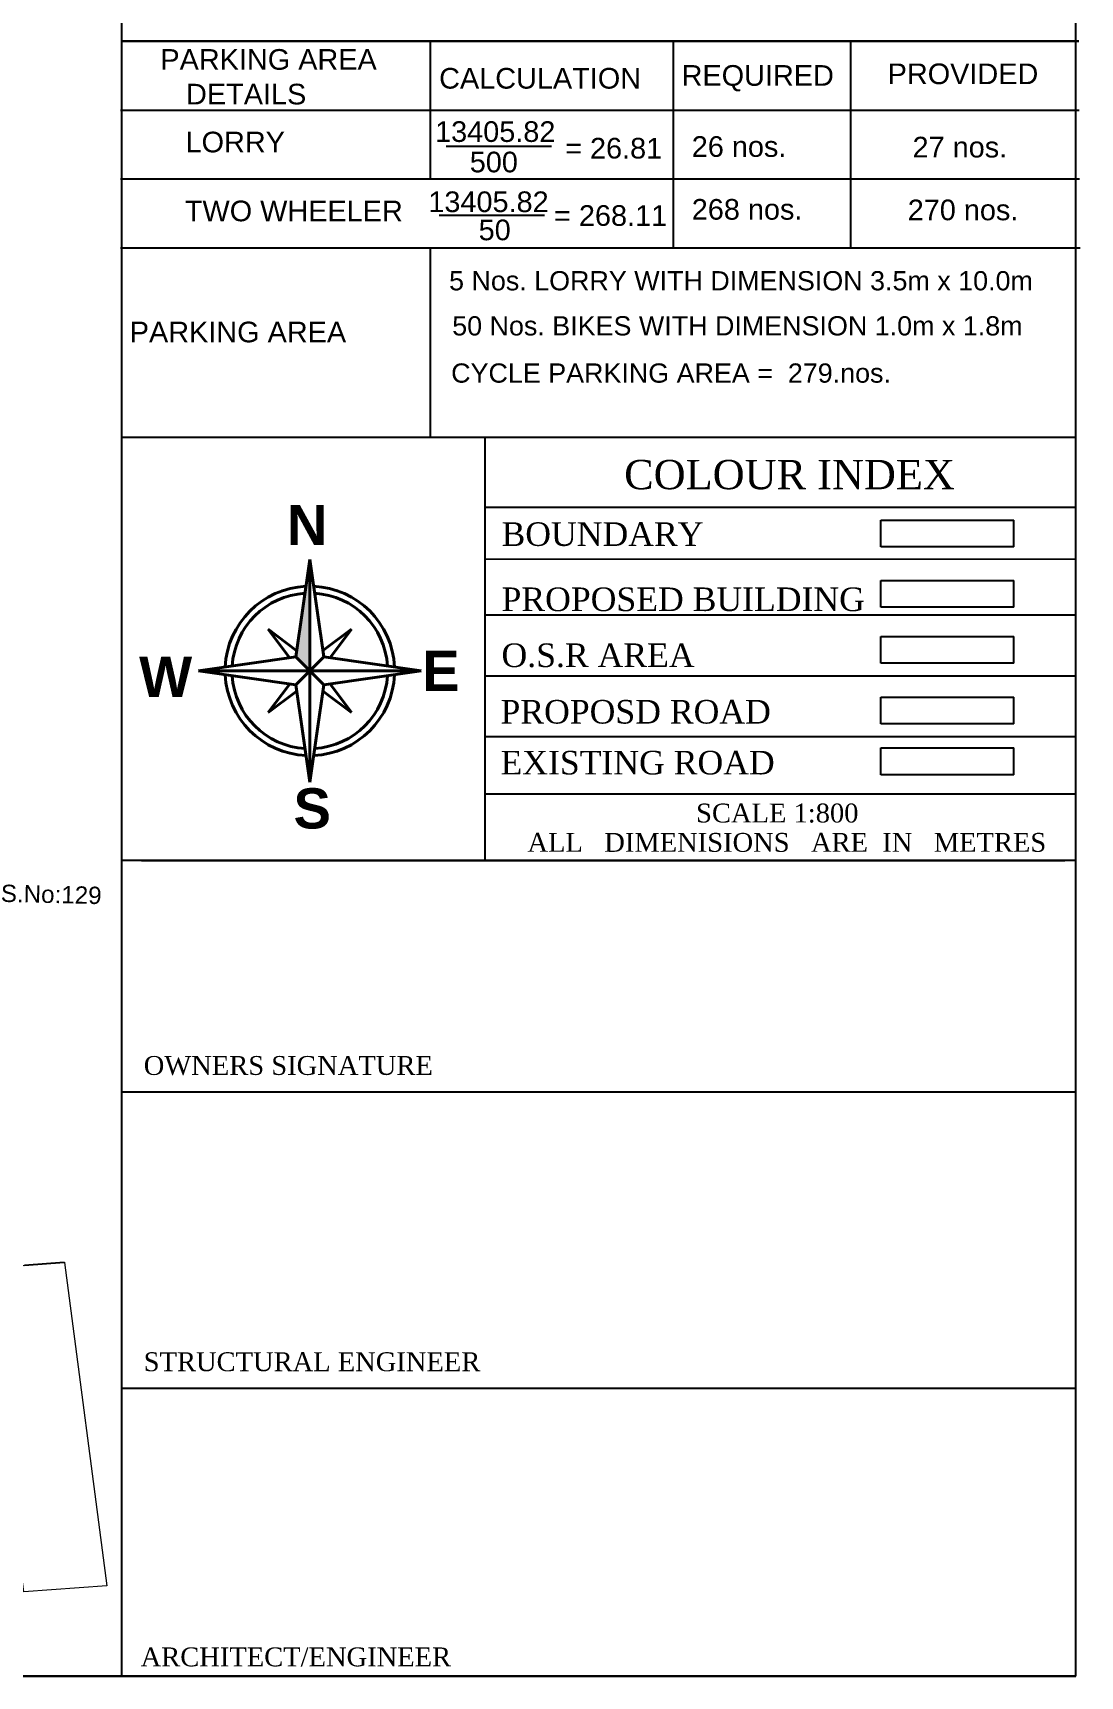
# Model space of a CAD drawing. Header units: metres. Extents: x 31037 to 31490, y -4422 to -3483.
# Drawn here: x 31335.5 to 31486.8, y -4133.4 to -3896.1 of the extents above; entities that cross this region are included whole.
import ezdxf
from ezdxf.enums import TextEntityAlignment as Align

# ---------------------------------------------------------------- set-up
doc = ezdxf.new("R2010")
doc.units = ezdxf.units.M
doc.header["$LTSCALE"] = 30
doc.header["$MEASUREMENT"] = 0
doc.header["$PDMODE"] = 34
doc.linetypes.add('DASHED2', pattern=[0.375, 0.25, -0.125])
doc.layers.get('0').update_dxf_attribs({"color": 30, "lineweight": 40})
for name, color, linetype, lineweight in [('DIM', 5, 'Continuous', 25), ('Layer3', 7, 'DASHED2', 25), ('TEXT', 11, 'Continuous', 30)]:
    doc.layers.add(name, color=color, linetype=linetype, lineweight=lineweight)
for name, color, linetype in [('JSC-A-Column', 7, 'Continuous'), ('LE', 3, 'Continuous'), ('ROAD_WIDTH', 2, 'Continuous'), ('txt', 75, 'Continuous')]:
    doc.layers.add(name, color=color, linetype=linetype)
doc.styles.add('off_name', font='arialbd.ttf')
doc.styles.add('RAM', font='dutchi.ttf')
doc.styles.get("Standard").update_dxf_attribs({"font": 'times.ttf', "height": 0.05})
doc.styles.add('style2', font='arial.ttf')
doc.dimstyles.new('Standard$0', dxfattribs={"dimtxt": 0.08, "dimasz": 0.05, "dimexe": 0.02, "dimexo": 0.05, "dimgap": 0.09, "dimtad": 0, "dimtih": 1, "dimtoh": 1, "dimzin": 0, "dimdsep": 46, "dimtxsty": 'Standard', "dimcen": 0.09, "dimclrd": 7, "dimclre": 7, "dimclrt": 7, "dimadec": 0, "dimazin": 0, "dimtfac": 1, "dimtofl": 0, "dimtmove": 0, "dimatfit": 3, "dimfxl": 0, "dimtolj": 1, "dimtzin": 0, "dimarcsym": 0})

# ---------------------------------------------------------------- blocks, each defined once
blk = doc.blocks.new('NORTH')
blk.add_hatch(color=3).paths.add_polyline_path([(-166, -166), (0, 0), (-1325, 0)])
for p, q in [((-166, 166), (0, 1325)), ((0, 0), (0, 1325)), ((0, 1325), (166, 166)), ((-249, 166), (-497, 497)), ((-497, 497), (-166, 248)), ((166, 249), (497, 497)), ((497, 497), (248, 166)), ((-1325, 0), (-166, 166)), ((-1325, 0), (0, 0)), ((0, 0), (-166, 166)), ((0, 0), (-166, -166)), ((166, 166), (0, 0)), ((0, 0), (1325, 0)), ((0, -1325), (0, 0)), ((166, -166), (0, 0)), ((166, 166), (1325, 0)), ((1325, 0), (166, -166)), ((-166, -166), (-1325, 0)), ((-497, -497), (-248, -166)), ((0, -1325), (-166, -166)), ((166, -166), (0, -1325)), ((249, -166), (497, -497)), ((-166, -249), (-497, -497)), ((497, -497), (166, -248))]:
    blk.add_line(p, q)
at = {"extrusion": (0, 0, -1)}
for major_axis, start_param, end_param in [((0, 1008), -1.525951, -0.045532), ((0, 1008), 0.044821, 1.52524), ((0, 926), -1.509249, -0.062245), ((0, 926), 0.061512, 1.508516), ((0, 1008), 3.186429, 4.666848), ((0, 926), 3.203139, 4.650143), ((0, 1008), 1.615627, 3.096046), ((0, 926), 1.632329, 3.079332)]:
    blk.add_ellipse((0, 0), major_axis=major_axis, ratio=1, start_param=start_param, end_param=end_param, dxfattribs=at)
blk = doc.blocks.new('*D141')
at = {"layer": 'Defpoints', "color": 0, "lineweight": 5}
for p in [(31328.13, -4074.54), (31340.1, -4073.64), (31340.1, -4073.64)]:
    blk.add_point(p, dxfattribs=at)
at = {"layer": 'ROAD_WIDTH', "color": 1, "lineweight": -2}
for p, q in [((31328.13, -4074.54), (31328.13, -4074.52)), ((31328.18, -4074.54), (31333.9, -4074.11)), ((31340.05, -4073.65), (31334.33, -4074.08)), ((31340.1, -4073.64), (31340.1, -4073.62))]:
    blk.add_line(p, q, dxfattribs=at)
at = {"layer": 'ROAD_WIDTH', "color": 1, "lineweight": 5}
for points in [[(31328.18, -4074.53), (31328.18, -4074.55), (31328.13, -4074.54)], [(31340.05, -4073.64), (31340.05, -4073.65), (31340.1, -4073.64)]]:
    blk.add_solid(points, dxfattribs=at)
at = {"layer": 'ROAD_WIDTH', "color": 1, "lineweight": 5, "insert": (31334.12, -4074.09), "char_height": 0.08, "attachment_point": 5}
blk.add_mtext('\\A1;12.00', dxfattribs=at)

msp = doc.modelspace()

# ---------------------------------------------------------------- linework, layer by layer
at = {"layer": 'DIM', "color": 0, "lineweight": 25}
for p, q in [((31348.35733, -3482.831), (31348.35733, -4133.39656)), ((31486.18085, -4133.39657), (31486.18085, -3482.831)), ((31348.46916, -3954.47348), (31481.85523, -3954.47349)), ((31348.46916, -3954.47348), (31481.85523, -3954.47349)), ((31348.46916, -3954.47348), (31481.85523, -3954.47349)), ((31348.46916, -3954.47348), (31486.18085, -3954.47349)), ((31400.86821, -4015.6083), (31400.86821, -3954.47349)), ((31486.18085, -4133.39656), (31036.8944, -4133.39656)), ((31486.18085, -4133.39656), (31036.8944, -4133.39656)), ((31486.18085, -4133.39656), (31036.8944, -4133.39656)), ((31486.18085, -4133.39656), (31036.8944, -4133.39656)), ((31036.8944, -4133.39656), (31486.18085, -4133.39656))]:
    msp.add_line(p, q, dxfattribs=at)
at = {"layer": 'JSC-A-Column', "color": 0, "linetype": 'ByBlock', "lineweight": 25}
msp.add_line((31427.99507, -3897.2581), (31427.99507, -3927.11127), dxfattribs=at)
at = {"layer": 'JSC-A-Column', "color": 0, "lineweight": 25}
for p, q in [((31453.64371, -3897.26641), (31453.64371, -3927.11127)), ((31348.16863, -3907.20916), (31486.64949, -3907.20916)), ((31348.16863, -3917.16021), (31486.69751, -3917.16021)), ((31348.16863, -3927.11127), (31481.5547, -3927.11127)), ((31348.46926, -3927.11127), (31481.85533, -3927.11127)), ((31348.46926, -3927.11127), (31486.79354, -3927.11127))]:
    msp.add_line(p, q, dxfattribs=at)
at = {"layer": 'Layer3', "color": 0, "linetype": 'ByBlock', "lineweight": 25}
for p, q in [((31486.18085, -3964.61035), (31400.89736, -3964.6198)), ((31486.18085, -3964.61035), (31400.89736, -3964.6198)), ((31486.18085, -3964.61035), (31400.89736, -3964.6198)), ((31486.18085, -3964.61035), (31400.89736, -3964.6198)), ((31458.00091, -3966.42984), (31477.20869, -3966.42984)), ((31458.00091, -3970.29621), (31458.00091, -3966.42984)), ((31458.00091, -3966.42984), (31477.20869, -3966.42984)), ((31458.00091, -3970.29621), (31458.00091, -3966.42984)), ((31458.00091, -3966.42984), (31477.20869, -3966.42984)), ((31458.00091, -3970.29621), (31458.00091, -3966.42984)), ((31458.00091, -3966.42984), (31477.20869, -3966.42984)), ((31458.00091, -3970.29621), (31458.00091, -3966.42984)), ((31477.20869, -3970.29621), (31477.20869, -3966.42984)), ((31477.20869, -3970.29621), (31477.20869, -3966.42984)), ((31477.20869, -3970.29621), (31477.20869, -3966.42984)), ((31477.20869, -3970.29621), (31477.20869, -3966.42984)), ((31477.20869, -3970.29621), (31458.00091, -3970.29621)), ((31477.20869, -3970.29621), (31458.00091, -3970.29621)), ((31477.20869, -3970.29621), (31458.00091, -3970.29621)), ((31477.20869, -3970.29621), (31458.00091, -3970.29621)), ((31486.18085, -3972.09469), (31400.89736, -3972.10431)), ((31486.18085, -3972.09469), (31400.89736, -3972.10431)), ((31486.18085, -3972.09469), (31400.89736, -3972.10431)), ((31486.18085, -3972.09469), (31400.89736, -3972.10431)), ((31458.00079, -3975.14442), (31477.20857, -3975.14442)), ((31458.00079, -3979.01079), (31458.00079, -3975.14442)), ((31458.00079, -3975.14442), (31477.20857, -3975.14442)), ((31458.00079, -3979.01079), (31458.00079, -3975.14442)), ((31458.00079, -3975.14442), (31477.20857, -3975.14442)), ((31458.00079, -3979.01079), (31458.00079, -3975.14442)), ((31458.00079, -3975.14442), (31477.20857, -3975.14442)), ((31458.00079, -3979.01079), (31458.00079, -3975.14442)), ((31477.20857, -3979.01079), (31477.20857, -3975.14442)), ((31477.20857, -3979.01079), (31477.20857, -3975.14442)), ((31477.20857, -3979.01079), (31477.20857, -3975.14442)), ((31477.20857, -3979.01079), (31477.20857, -3975.14442)), ((31477.20857, -3979.01079), (31458.00079, -3979.01079)), ((31477.20857, -3979.01079), (31458.00079, -3979.01079)), ((31477.20857, -3979.01079), (31458.00079, -3979.01079)), ((31477.20857, -3979.01079), (31458.00079, -3979.01079)), ((31486.18085, -3980.17437), (31400.89736, -3980.18399)), ((31486.18085, -3980.17437), (31400.89736, -3980.18399)), ((31486.18085, -3980.17437), (31400.89736, -3980.18399)), ((31486.18085, -3980.17437), (31400.89736, -3980.18399)), ((31458.00079, -3983.22409), (31477.20857, -3983.22409)), ((31458.00079, -3987.09046), (31458.00079, -3983.22409)), ((31458.00079, -3983.22409), (31477.20857, -3983.22409)), ((31458.00079, -3987.09046), (31458.00079, -3983.22409)), ((31458.00079, -3983.22409), (31477.20857, -3983.22409)), ((31458.00079, -3987.09046), (31458.00079, -3983.22409)), ((31458.00079, -3983.22409), (31477.20857, -3983.22409)), ((31458.00079, -3987.09046), (31458.00079, -3983.22409)), ((31477.20857, -3987.09046), (31477.20857, -3983.22409)), ((31477.20857, -3987.09046), (31477.20857, -3983.22409)), ((31477.20857, -3987.09046), (31477.20857, -3983.22409)), ((31477.20857, -3987.09046), (31477.20857, -3983.22409)), ((31477.20857, -3987.09046), (31458.00079, -3987.09046)), ((31477.20857, -3987.09046), (31458.00079, -3987.09046)), ((31477.20857, -3987.09046), (31458.00079, -3987.09046)), ((31477.20857, -3987.09046), (31458.00079, -3987.09046)), ((31486.21061, -3988.99172), (31400.92711, -3988.99069)), ((31486.21061, -3988.99172), (31400.92711, -3988.99069)), ((31486.21061, -3988.99172), (31400.92711, -3988.99069)), ((31486.21061, -3988.99172), (31400.92711, -3988.99069)), ((31458.03032, -3991.99651), (31477.23811, -3991.99651)), ((31458.03032, -3995.86288), (31458.03032, -3991.99651)), ((31458.03032, -3991.99651), (31477.23811, -3991.99651)), ((31458.03032, -3995.86288), (31458.03032, -3991.99651)), ((31458.03032, -3991.99651), (31477.23811, -3991.99651)), ((31458.03032, -3995.86288), (31458.03032, -3991.99651)), ((31458.03032, -3991.99651), (31477.23811, -3991.99651)), ((31458.03032, -3995.86288), (31458.03032, -3991.99651)), ((31477.23811, -3995.86288), (31477.23811, -3991.99651)), ((31477.23811, -3995.86288), (31477.23811, -3991.99651)), ((31477.23811, -3995.86288), (31477.23811, -3991.99651)), ((31477.23811, -3995.86288), (31477.23811, -3991.99651)), ((31477.23811, -3995.86288), (31458.03032, -3995.86288)), ((31477.23811, -3995.86288), (31458.03032, -3995.86288)), ((31477.23811, -3995.86288), (31458.03032, -3995.86288)), ((31477.23811, -3995.86288), (31458.03032, -3995.86288)), ((31486.21061, -3997.73094), (31400.92711, -3997.72991)), ((31486.21061, -3997.73094), (31400.92711, -3997.72991)), ((31486.21061, -3997.73094), (31400.92711, -3997.72991)), ((31458.03032, -3999.34736), (31477.23811, -3999.34736)), ((31458.03032, -4003.21373), (31458.03032, -3999.34736)), ((31458.03032, -3999.34736), (31477.23811, -3999.34736)), ((31458.03032, -4003.21373), (31458.03032, -3999.34736)), ((31458.03032, -3999.34736), (31477.23811, -3999.34736)), ((31458.03032, -4003.21373), (31458.03032, -3999.34736)), ((31458.03032, -3999.34736), (31477.23811, -3999.34736)), ((31458.03032, -4003.21373), (31458.03032, -3999.34736)), ((31477.23811, -4003.21373), (31477.23811, -3999.34736)), ((31477.23811, -4003.21373), (31477.23811, -3999.34736)), ((31477.23811, -4003.21373), (31477.23811, -3999.34736)), ((31477.23811, -4003.21373), (31477.23811, -3999.34736)), ((31477.23811, -4003.21373), (31458.03032, -4003.21373)), ((31477.23811, -4003.21373), (31458.03032, -4003.21373)), ((31477.23811, -4003.21373), (31458.03032, -4003.21373)), ((31477.23811, -4003.21373), (31458.03032, -4003.21373)), ((31486.18085, -4006.02305), (31400.89736, -4006.02201)), ((31485.98828, -4015.6099), (31348.32758, -4015.60825)), ((31485.98828, -4015.6099), (31348.32758, -4015.60825)), ((31485.98828, -4015.6099), (31348.32758, -4015.60825)), ((31485.98828, -4015.6099), (31348.32758, -4015.60825)), ((31351.21835, -4015.60829), (31484.60442, -4015.60987)), ((31351.21835, -4015.60829), (31484.60442, -4015.60987)), ((31351.21835, -4015.60829), (31484.60442, -4015.60987)), ((31351.21835, -4015.60829), (31484.60442, -4015.60987)), ((31351.21835, -4015.6083), (31484.60442, -4015.6083)), ((31351.21835, -4015.6083), (31484.60442, -4015.6083)), ((31351.21835, -4015.6083), (31484.60442, -4015.6083)), ((31351.21835, -4015.6083), (31484.60442, -4015.6083)), ((31486.12127, -4015.60934), (31400.83766, -4015.6083)), ((31486.12127, -4015.60934), (31400.83766, -4015.6083)), ((31486.12127, -4015.60934), (31400.83766, -4015.6083)), ((31486.12127, -4015.60934), (31400.83766, -4015.6083))]:
    msp.add_line(p, q, dxfattribs=at)
at = {"layer": 'ROAD_WIDTH', "color": 1, "lineweight": 5}
msp.add_lwpolyline([(31328.13266, -4074.54095), (31340.09901, -4073.64282), (31346.2058, -4120.37547), (31334.23628, -4121.23021)], close=True, dxfattribs=at)
at = {"layer": 'txt', "color": 0, "lineweight": 25}
for p, q in [((31348.43861, -3897.2581), (31486.60147, -3897.2581)), ((31348.43861, -3897.2581), (31486.60147, -3897.2581)), ((31348.43861, -3897.2581), (31486.60147, -3897.2581)), ((31348.43861, -3897.2581), (31486.60147, -3897.2581)), ((31486.60147, -3897.2581), (31348.44464, -3897.2581)), ((31486.60147, -3897.2581), (31348.44464, -3897.2581)), ((31486.60147, -3897.2581), (31348.44464, -3897.2581)), ((31486.60147, -3897.2581), (31348.44464, -3897.2581)), ((31392.9167, -3897.2581), (31392.9167, -3917.16021)), ((31348.43861, -3907.20916), (31486.64949, -3907.20916)), ((31395.22135, -3912.45083), (31410.4219, -3912.45083)), ((31395.22135, -3912.45083), (31410.4219, -3912.45083)), ((31395.22135, -3912.45083), (31410.4219, -3912.45083)), ((31395.22135, -3912.45083), (31410.4219, -3912.45083)), ((31348.43861, -3917.16021), (31486.69751, -3917.16021)), ((31394.23505, -3922.39474), (31409.43559, -3922.39474)), ((31394.23505, -3922.39474), (31409.43559, -3922.39474)), ((31394.23505, -3922.39474), (31409.43559, -3922.39474)), ((31394.23505, -3922.39474), (31409.43559, -3922.39474)), ((31348.43861, -3927.11127), (31481.85514, -3927.11127)), ((31348.43861, -3927.11127), (31481.85514, -3927.11127)), ((31348.43861, -3927.11127), (31481.85514, -3927.11127)), ((31348.43861, -3927.11127), (31481.85514, -3927.11127)), ((31348.73924, -3927.11127), (31482.15577, -3927.11127)), ((31348.73924, -3927.11127), (31482.15577, -3927.11127)), ((31348.73924, -3927.11127), (31482.15577, -3927.11127)), ((31348.73924, -3927.11127), (31482.15577, -3927.11127)), ((31348.73924, -3927.11127), (31486.74552, -3927.11127)), ((31392.91679, -3927.11127), (31392.91679, -3954.47349)), ((31392.91679, -3933.04509), (31392.91679, -3954.47349)), ((31392.91679, -3933.04509), (31392.91679, -3954.47349)), ((31392.91679, -3933.04509), (31392.91679, -3954.47349)), ((31348.35733, -4049.02139), (31486.18085, -4049.00868)), ((31348.35733, -4049.02139), (31486.18085, -4049.00868)), ((31348.35733, -4049.02139), (31486.18085, -4049.00868)), ((31348.35733, -4049.02139), (31486.18085, -4049.00868)), ((31348.35733, -4091.809), (31486.18085, -4091.79507)), ((31348.35733, -4091.809), (31486.18085, -4091.79507)), ((31348.35733, -4091.809), (31486.18085, -4091.79507)), ((31348.35733, -4091.809), (31486.18085, -4091.79507))]:
    msp.add_line(p, q, dxfattribs=at)

# ---------------------------------------------------------------- block references
at = {"color": 0, "lineweight": 25, "xscale": 0.0121369665253744, "yscale": 0.0121369665253744, "zscale": 0.0121369665253744, "rotation": 270}
msp.add_blockref('NORTH', (31375.53687, -3988.21327), dxfattribs=at)
msp.add_blockref('NORTH', (31375.53687, -3988.21327), dxfattribs=at)
msp.add_blockref('NORTH', (31375.53687, -3988.21327), dxfattribs=at)
msp.add_blockref('NORTH', (31375.53687, -3988.21327), dxfattribs=at)

# ---------------------------------------------------------------- texts
at = {"color": 0, "lineweight": 25}
msp.add_text('COLOUR INDEX', height=4.2328249, dxfattribs=at).set_placement((31420.93194, -3963.24507), align=Align.BOTTOM_LEFT)
msp.add_text('COLOUR INDEX', height=4.2328249, dxfattribs=at).set_placement((31420.93194, -3963.24507), align=Align.BOTTOM_LEFT)
msp.add_text('COLOUR INDEX', height=4.2328249, dxfattribs=at).set_placement((31420.93194, -3963.24507), align=Align.BOTTOM_LEFT)
msp.add_text('COLOUR INDEX', height=4.2328249, dxfattribs=at).set_placement((31420.93194, -3963.24507), align=Align.BOTTOM_LEFT)
at = {"layer": 'LE', "color": 0, "linetype": 'ByBlock', "lineweight": 25, "style": 'RAM'}
for s, height, p in [('BOUNDARY', 3.408224, (31403.22124, -3971.18527)), ('BOUNDARY', 3.408224, (31403.22124, -3971.18527)), ('BOUNDARY', 3.408224, (31403.22124, -3971.18527)), ('BOUNDARY', 3.408224, (31403.22124, -3971.18527)), ('PROPOSED', 3.408224, (31403.22124, -3980.59785)), ('PROPOSED', 3.408224, (31403.22124, -3980.59785)), ('PROPOSED', 3.408224, (31403.22124, -3980.59785)), ('PROPOSED BUILDING', 3.4082235, (31403.22124, -3980.59785)), ('O.S.R AREA', 3.408224, (31403.22124, -3988.67752)), ('PROPOSD ROAD', 3.4082235, (31403.07232, -3996.8409)), ('EXISTING ROAD', 3.4082235, (31403.07232, -4004.19175)), ('SCALE 1:800', 2.7265788, (31431.32544, -4010.9235)), ('ALL   DIMENISIONS   ARE  IN   METRES', 2.7265788, (31406.96852, -4015.16247))]:
    msp.add_text(s, height=height, dxfattribs=at).set_placement(p, align=Align.BOTTOM_LEFT)
for s, p in [('OWNERS SIGNATURE', (31351.5492, -4046.56398)), ('OWNERS SIGNATURE', (31351.5492, -4046.56398)), ('OWNERS SIGNATURE', (31351.5492, -4046.56398)), ('OWNERS SIGNATURE', (31351.5492, -4046.56398)), ('STRUCTURAL ENGINEER', (31351.54162, -4089.35159)), ('STRUCTURAL ENGINEER', (31351.54162, -4089.35159)), ('STRUCTURAL ENGINEER', (31351.54162, -4089.35159)), ('STRUCTURAL ENGINEER', (31351.54162, -4089.35159)), ('ARCHITECT/ENGINEER', (31351.09926, -4131.98143))]:
    msp.add_text(s, height=2.7265788, dxfattribs=at).set_placement(p)
at = {"layer": 'TEXT', "color": 0, "lineweight": 25, "style": 'off_name'}
for s, p in [('N', (31372.21338, -3970.04445)), ('N', (31372.21338, -3970.04445)), ('N', (31372.21338, -3970.04445)), ('N', (31372.21338, -3970.04445)), ('W', (31350.88056, -3991.97552)), ('W', (31350.88056, -3991.97552)), ('W', (31350.88056, -3991.97552)), ('W', (31350.88056, -3991.97552)), ('E', (31391.75067, -3991.11464)), ('E', (31391.75067, -3991.11464)), ('E', (31391.75067, -3991.11464)), ('E', (31391.75067, -3991.11464)), ('S', (31373.17676, -4010.97457)), ('S', (31373.17676, -4010.97457)), ('S', (31373.17676, -4010.97457)), ('S', (31373.17676, -4010.97457))]:
    msp.add_text(s, height=5.80796, dxfattribs=at).set_placement(p)
at = {"layer": 'TEXT', "color": 0, "lineweight": 25, "style": 'style2'}
msp.add_text('S.No:129', height=2.5, rotation=358.6935971, dxfattribs=at).set_placement((31330.88053, -4021.5702))
at = {"layer": 'txt', "color": 0, "lineweight": 25, "style": 'style2'}
for s, height, p in [('PARKING AREA', 2.9826243, (31353.94969, -3901.39638)), ('CALCULATION', 2.9826243, (31394.2107, -3904.11696)), ('REQUIRED', 2.982624, (31429.23374, -3903.70762)), ('PROVIDED', 2.982624, (31458.99331, -3903.47339)), ('DETAILS', 2.982624, (31357.66061, -3906.40263)), ('13405.82', 2.982624, (31393.62434, -3911.81743)), ('LORRY', 2.982624, (31357.58496, -3913.32406)), ('= 26.81', 2.982624, (31412.41055, -3914.21237)), ('26 nos.', 2.982624, (31430.6996, -3913.97487)), ('27 nos.', 2.982624, (31462.58949, -3914.05863)), ('500', 2.982624, (31398.63514, -3916.20988)), ('TWO WHEELER', 2.9826243, (31357.48644, -3923.27511)), ('13405.82', 2.982624, (31392.65396, -3921.95148)), ('268 nos.', 2.982624, (31430.6996, -3923.0448)), ('270 nos.', 2.982624, (31461.88851, -3923.12856)), ('50', 2.982624, (31399.91815, -3926.01776)), ('= 268.11 ', 2.982624, (31410.81047, -3923.93908)), ('5 Nos. LORRY WITH DIMENSION 3.5m x 10.0m', 2.7782914, (31395.64834, -3933.25491)), ('50 Nos. BIKES WITH DIMENSION 1.0m x 1.8m ', 2.7782914, (31396.10253, -3939.76623)), ('PARKING AREA', 2.9826243, (31349.52788, -3940.76066)), ('CYCLE PARKING AREA =  279.nos. ', 2.7782914, (31395.94908, -3946.5866))]:
    msp.add_text(s, height=height, dxfattribs=at).set_placement(p)

# ---------------------------------------------------------------- dimensions: what is measured, and where the dimension line sits
at = {"layer": 'ROAD_WIDTH', "color": 1, "lineweight": 5}
dim = msp.add_aligned_dim(p1=(31328.13266, -4074.54095), p2=(31340.09901, -4073.64282), distance=0, dimstyle='Standard$0', override={"dimclrd": 1, "dimclre": 1, "dimclrt": 1, "dimfxl": 0.1, "dimfxlon": 1, "dimarcsym": 1}, dxfattribs=at)
dim.commit()
dim.dimension.update_dxf_attribs({"geometry": '*D141', "text_midpoint": (31334.11584, -4074.09188)})

doc.saveas('drawing.dxf')
